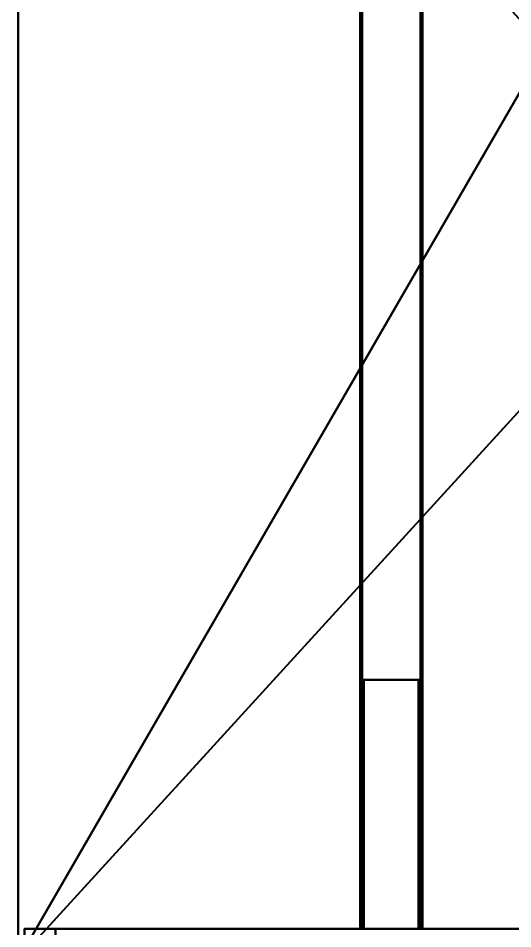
# Model space of a CAD drawing. Header units: millimetres. Extents: x -602 to 604, y -1000 to 2600.
# Drawn here: x -600 to -202, y 225 to 957 of the extents above; entities that cross this region are included whole.
import ezdxf

# ---------------------------------------------------------------- set-up
doc = ezdxf.new("R2010")
doc.units = ezdxf.units.MM
doc.layers.add('I-FURN', color=7, linetype='Continuous', lineweight=40)

msp = doc.modelspace()

# ---------------------------------------------------------------- meshes
at = {"layer": 'I-FURN', "color": 254, "true_color": 0xd7ccc1}
mesh = msp.add_polyface(dxfattribs=at)
corners = [(-600.03, 200, 740), (-3, 200, 740), (-3, 1400, 740), (-600.03, 1400, 740), (-176.04, 664.43, 740), (-176.04, 933.24, 740), (-56.24, 933.24, 740), (-56.24, 664.43, 740)]
mesh.append_faces([[corners[k] for k in face] for face in [(6, 2, 5)]], dxfattribs={"vtx0": -1, "vtx1": -1, "color": 254})
mesh.append_faces([[corners[k] for k in face] for face in [(0, 4, 5), (4, 0, 1, 7)]], dxfattribs={"vtx0": -1, "vtx2": -1, "color": 254})
mesh.append_faces([[corners[k] for k in face] for face in [(5, 2, 3, 0)]], dxfattribs={"vtx0": -1, "vtx3": -1, "color": 254})
mesh.append_faces([[corners[k] for k in face] for face in [(6, 7, 1, 2)]], dxfattribs={"vtx1": -1, "vtx3": -1, "color": 254})
mesh = msp.add_polyface(dxfattribs=at)
corners = [(-600.03, 200, 715), (-600.03, 1400, 715), (-3, 1400, 715), (-3, 200, 715), (-176.04, 664.43, 715), (-56.24, 664.43, 715), (-56.24, 933.24, 715), (-176.04, 933.24, 715)]
mesh.append_faces([[corners[k] for k in face] for face in [(3, 5, 6, 2), (2, 6, 7, 1)]], dxfattribs={"vtx0": -1, "vtx2": -1, "color": 254})
mesh.append_faces([[corners[k] for k in face] for face in [(4, 5, 3, 0), (7, 4, 0, 1)]], dxfattribs={"vtx1": -1, "vtx3": -1, "color": 254})
mesh = msp.add_polyface(dxfattribs=at)
corners = [(-600.03, 200, 740), (-600.03, 1400, 740), (-600.03, 1400, 715), (-600.03, 200, 715)]
mesh.append_faces([[corners[k] for k in face] for face in [(0, 1, 2, 3)]], dxfattribs={"color": 254})
at = {"layer": 'I-FURN', "color": 250, "true_color": 0x1d1d1d}
mesh = msp.add_polyface(dxfattribs=at)
corners = [(-325, 225, 715), (-275, 225, 715), (-275, 1375, 715), (-325, 1375, 715)]
mesh.append_faces([[corners[k] for k in face] for face in [(3, 0, 1, 2)]], dxfattribs={"color": 250})
mesh = msp.add_polyface(dxfattribs=at)
corners = [(-275, 225, 665), (-325, 225, 665), (-325, 1375, 665), (-275, 1375, 665)]
mesh.append_faces([[corners[k] for k in face] for face in [(0, 1, 2, 3)]], dxfattribs={"color": 250})
mesh = msp.add_polyface(dxfattribs=at)
corners = [(-325, 225, 665), (-325, 225, 715), (-325, 1375, 715), (-325, 1375, 665)]
mesh.append_faces([[corners[k] for k in face] for face in [(3, 0, 1, 2)]], dxfattribs={"color": 250})
mesh = msp.add_polyface(dxfattribs=at)
corners = [(-323.5, 225, 713.5), (-323.5, 225, 666.5), (-323.5, 1375, 666.5), (-323.5, 1375, 713.5)]
mesh.append_faces([[corners[k] for k in face] for face in [(0, 1, 2, 3)]], dxfattribs={"color": 250})
mesh = msp.add_polyface(dxfattribs=at)
corners = [(-323.5, 225, 666.5), (-276.5, 225, 666.5), (-276.5, 1375, 666.5), (-323.5, 1375, 666.5)]
mesh.append_faces([[corners[k] for k in face] for face in [(3, 0, 1, 2)]], dxfattribs={"color": 250})
mesh = msp.add_polyface(dxfattribs=at)
corners = [(-276.5, 225, 713.5), (-323.5, 225, 713.5), (-323.5, 1375, 713.5), (-276.5, 1375, 713.5)]
mesh.append_faces([[corners[k] for k in face] for face in [(0, 1, 2, 3)]], dxfattribs={"color": 250})
mesh = msp.add_polyface(dxfattribs=at)
corners = [(-276.5, 225, 666.5), (-276.5, 225, 713.5), (-276.5, 1375, 713.5), (-276.5, 1375, 666.5)]
mesh.append_faces([[corners[k] for k in face] for face in [(0, 1, 2, 3)]], dxfattribs={"color": 250})
mesh = msp.add_polyface(dxfattribs=at)
corners = [(-275, 225, 715), (-275, 225, 665), (-275, 1375, 665), (-275, 1375, 715)]
mesh.append_faces([[corners[k] for k in face] for face in [(0, 1, 2, 3)]], dxfattribs={"color": 250})
mesh = msp.add_polyface(dxfattribs=at)
corners = [(-323.5, 425, 666.5), (-323.5, 425, 713.5), (-276.5, 425, 713.5), (-276.5, 425, 666.5), (-278, 425, 666.5), (-278, 425, 712), (-322, 425, 712), (-322, 425, 666.5)]
mesh.append_faces([[corners[k] for k in face] for face in [(2, 5, 6, 1)]], dxfattribs={"vtx0": -1, "vtx2": -1, "color": 250})
mesh.append_faces([[corners[k] for k in face] for face in [(3, 4, 5, 2)]], dxfattribs={"vtx2": -1, "color": 250})
mesh.append_faces([[corners[k] for k in face] for face in [(6, 7, 0, 1)]], dxfattribs={"vtx3": -1, "color": 250})
mesh = msp.add_polyface(dxfattribs=at)
corners = [(-323.5, 225, 713.5), (-276.5, 225, 713.5), (-276.5, 425, 713.5), (-323.5, 425, 713.5)]
mesh.append_faces([[corners[k] for k in face] for face in [(3, 0, 1, 2)]], dxfattribs={"color": 250})
mesh = msp.add_polyface(dxfattribs=at)
corners = [(-323.5, 225, 666.5), (-323.5, 225, 713.5), (-323.5, 425, 713.5), (-323.5, 425, 666.5)]
mesh.append_faces([[corners[k] for k in face] for face in [(3, 0, 1, 2)]], dxfattribs={"color": 250})
mesh = msp.add_polyface(dxfattribs=at)
corners = [(-322, 225, 666.5), (-323.5, 225, 666.5), (-323.5, 425, 666.5), (-322, 425, 666.5)]
mesh.append_faces([[corners[k] for k in face] for face in [(0, 1, 2, 3)]], dxfattribs={"color": 250})
mesh = msp.add_polyface(dxfattribs=at)
corners = [(-278, 225, 712), (-322, 225, 712), (-322, 425, 712), (-278, 425, 712)]
mesh.append_faces([[corners[k] for k in face] for face in [(3, 0, 1, 2)]], dxfattribs={"color": 250})
mesh = msp.add_polyface(dxfattribs=at)
corners = [(-322, 225, 712), (-322, 225, 666.5), (-322, 425, 666.5), (-322, 425, 712)]
mesh.append_faces([[corners[k] for k in face] for face in [(0, 1, 2, 3)]], dxfattribs={"color": 250})
mesh = msp.add_polyface(dxfattribs=at)
corners = [(-276.5, 225, 666.5), (-278, 225, 666.5), (-278, 425, 666.5), (-276.5, 425, 666.5)]
mesh.append_faces([[corners[k] for k in face] for face in [(0, 1, 2, 3)]], dxfattribs={"color": 250})
mesh = msp.add_polyface(dxfattribs=at)
corners = [(-278, 225, 666.5), (-278, 225, 712), (-278, 425, 712), (-278, 425, 666.5)]
mesh.append_faces([[corners[k] for k in face] for face in [(0, 1, 2, 3)]], dxfattribs={"color": 250})
mesh = msp.add_polyface(dxfattribs=at)
corners = [(-276.5, 225, 713.5), (-276.5, 225, 666.5), (-276.5, 425, 666.5), (-276.5, 425, 713.5)]
mesh.append_faces([[corners[k] for k in face] for face in [(3, 0, 1, 2)]], dxfattribs={"color": 250})
mesh = msp.add_polyface(dxfattribs=at)
corners = [(-594.97, 225, 715), (595.24, 225, 715), (595.24, 225, 32.81), (570.24, 225, 32.81), (570.24, 225, 665), (-569.97, 225, 665), (-569.97, 225, 32.81), (-594.97, 225, 32.81)]
mesh.append_faces([[corners[k] for k in face] for face in [(4, 1, 2, 3)]], dxfattribs={"vtx0": -1, "color": 250})
mesh.append_faces([[corners[k] for k in face] for face in [(7, 0, 5, 6)]], dxfattribs={"vtx1": -1, "color": 250})
mesh.append_faces([[corners[k] for k in face] for face in [(4, 5, 0, 1)]], dxfattribs={"vtx1": -1, "vtx3": -1, "color": 250})
mesh = msp.add_polyface(dxfattribs=at)
corners = [(595.24, 225, 715), (-594.97, 225, 715), (-594.97, 175, 715), (595.24, 175, 715)]
mesh.append_faces([[corners[k] for k in face] for face in [(3, 0, 1, 2)]], dxfattribs={"color": 250})
mesh = msp.add_polyface(dxfattribs=at)
corners = [(-594.97, 225, 32.81), (-569.97, 225, 32.81), (-569.97, 175, 32.81), (-594.97, 175, 32.81)]
mesh.append_faces([[corners[k] for k in face] for face in [(3, 0, 1, 2)]], dxfattribs={"color": 250})
mesh = msp.add_polyface(dxfattribs=at)
corners = [(-594.97, 225, 715), (-594.97, 225, 32.81), (-594.97, 175, 32.81), (-594.97, 175, 715)]
mesh.append_faces([[corners[k] for k in face] for face in [(0, 1, 2, 3)]], dxfattribs={"color": 250})
mesh = msp.add_polyface(dxfattribs=at)
corners = [(-569.97, 225, 665), (570.24, 225, 665), (570.24, 175, 665), (-569.97, 175, 665)]
mesh.append_faces([[corners[k] for k in face] for face in [(0, 1, 2, 3)]], dxfattribs={"color": 250})
mesh = msp.add_polyface(dxfattribs=at)
corners = [(-569.97, 225, 32.81), (-569.97, 225, 665), (-569.97, 175, 665), (-569.97, 175, 32.81)]
mesh.append_faces([[corners[k] for k in face] for face in [(0, 1, 2, 3)]], dxfattribs={"color": 250})
mesh = msp.add_polyface(dxfattribs=at)
corners = [(-325, 225, 715), (-325, 225, 665), (-275, 225, 665), (-275, 225, 715), (-323.5, 225, 713.5), (-276.5, 225, 713.5), (-276.5, 225, 666.5), (-323.5, 225, 666.5)]
mesh.append_faces([[corners[k] for k in face] for face in [(0, 4, 5, 3), (3, 5, 6, 2)]], dxfattribs={"vtx0": -1, "vtx2": -1, "color": 250})
mesh.append_faces([[corners[k] for k in face] for face in [(7, 4, 0, 1), (6, 7, 1, 2)]], dxfattribs={"vtx1": -1, "vtx3": -1, "color": 250})
mesh = msp.add_polyface(dxfattribs=at)
corners = [(-323.5, 225, 666.5), (-322, 225, 666.5), (-322, 225, 712), (-278, 225, 712), (-278, 225, 666.5), (-276.5, 225, 666.5), (-276.5, 225, 713.5), (-323.5, 225, 713.5)]
mesh.append_faces([[corners[k] for k in face] for face in [(7, 2, 3, 6)]], dxfattribs={"vtx0": -1, "vtx2": -1, "color": 250})
mesh.append_faces([[corners[k] for k in face] for face in [(0, 1, 2, 7)]], dxfattribs={"vtx2": -1, "color": 250})
mesh.append_faces([[corners[k] for k in face] for face in [(3, 4, 5, 6)]], dxfattribs={"vtx3": -1, "color": 250})

doc.saveas('drawing.dxf')
